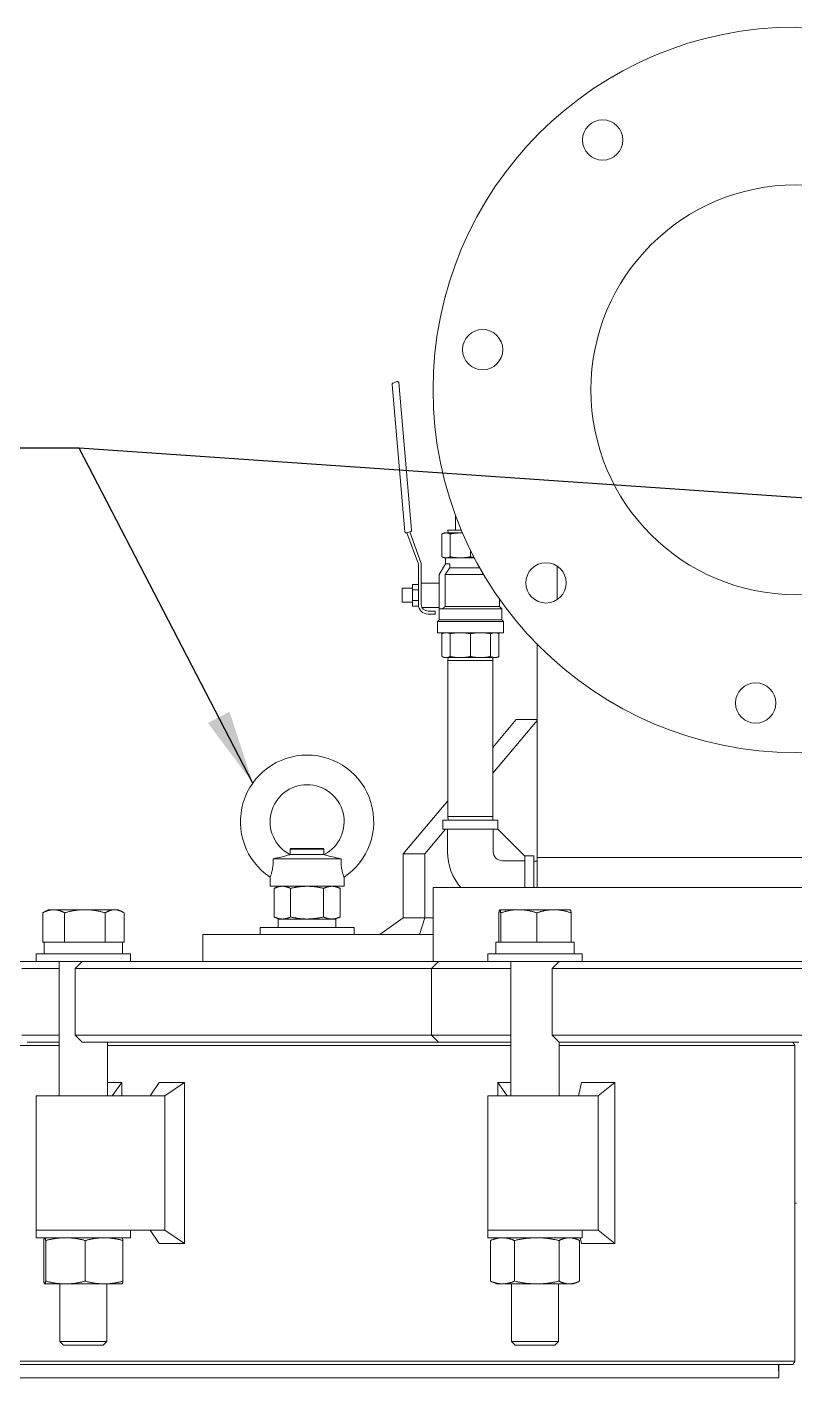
# Model space of a CAD drawing. Header units: inches. Extents: x 17 to 469, y 7 to 301.
# Drawn here: x 210.36 to 224.65, y 129.03 to 154.16 of the extents above; entities that cross this region are included whole.
import ezdxf

# ---------------------------------------------------------------- set-up
doc = ezdxf.new("R2010")
doc.units = ezdxf.units.IN
doc.header["$LTSCALE"] = 14
doc.header["$MEASUREMENT"] = 0
doc.layers.add('Symbol (ANSI)', color=7, linetype='Continuous', lineweight=25)
doc.layers.add('Visible (ANSI)', color=7, linetype='Continuous', lineweight=50)
doc.styles.add('MEMCOR Medium', font='arial.ttf')
doc.dimstyles.new('Default (ANSI)$7', dxfattribs={"dimscale": 14, "dimtxt": 0.15, "dimasz": 0.098425, "dimexe": 0.125, "dimexo": 0.0625, "dimgap": 0.031496, "dimtad": 0, "dimtih": 1, "dimtoh": 1, "dimdec": 4, "dimrnd": 1e-08, "dimzin": 3, "dimdsep": 46, "dimlunit": 5, "dimtxsty": 'MEMCOR Medium', "dimcen": 0.09, "dimdle": 0.393701, "dimclrd": 256, "dimclre": 256, "dimclrt": 256, "dimadec": 0, "dimazin": 1, "dimtfac": 0.8, "dimtofl": 0, "dimtmove": 0, "dimatfit": 3, "dimfxl": 1, "dimfrac": 1, "dimtolj": 1, "dimtzin": 4, "dimlwd": -1, "dimlwe": -1, "dimarcsym": 0})

msp = doc.modelspace()

# ---------------------------------------------------------------- linework, layer by layer
at = {"layer": 'Visible (ANSI)', "linetype": 'Continuous', "lineweight": 18}
for p, q in [((217.243513, 147.566288), (217.16163, 147.536485)), ((217.147971, 147.515044), (217.38826, 144.768529)), ((217.511744, 144.801971), (217.271455, 147.548487)), ((218.331335, 145.069064), (218.331335, 144.805116)), ((218.4355, 144.805116), (218.188274, 144.805116)), ((218.189965, 144.751005), (218.188274, 144.805116)), ((217.416202, 144.750728), (217.498085, 144.780531)), ((217.638194, 144.172427), (217.426363, 144.754426)), ((217.477409, 144.773005), (217.692515, 144.182005)), ((218.116926, 144.751005), (218.076554, 144.732179)), ((218.076554, 144.732179), (218.076554, 144.305831)), ((218.154225, 144.751005), (218.116926, 144.751005)), ((218.419411, 144.751005), (218.154225, 144.751005)), ((218.231896, 144.732179), (218.231896, 144.305831)), ((218.458457, 144.751005), (218.419411, 144.751005)), ((218.116926, 144.287005), (218.076554, 144.305831)), ((218.606926, 144.42888), (218.606926, 144.305831)), ((217.638194, 143.420505), (217.638194, 144.172427)), ((217.692515, 144.182005), (217.692515, 143.591005)), ((218.025051, 143.975426), (218.141426, 144.176993)), ((218.116926, 144.287005), (218.154225, 144.287005)), ((218.141426, 144.176993), (218.141426, 144.287005)), ((218.141426, 144.176993), (218.220891, 144.176993)), ((218.154225, 144.287005), (218.419411, 144.287005)), ((218.220891, 144.176993), (218.220891, 144.101405)), ((218.779747, 144.101405), (218.220891, 144.101405)), ((218.419411, 144.287005), (218.678984, 144.287005)), ((220.223284, 144.131737), (220.223284, 143.511674)), ((217.529551, 143.791923), (217.638194, 143.791923)), ((217.529551, 143.791923), (217.529551, 143.691464)), ((217.692515, 143.817205), (218.025051, 143.817205)), ((218.025051, 143.338075), (218.025051, 143.975426)), ((218.135727, 143.975426), (218.135727, 143.381715)), ((218.852515, 143.975426), (218.135727, 143.975426)), ((217.339426, 143.460505), (217.339426, 143.721505)), ((217.339426, 143.721505), (217.529551, 143.721505)), ((217.529551, 143.691464), (217.638194, 143.691464)), ((217.529551, 143.691464), (217.529551, 143.490546)), ((217.692515, 143.591005), (217.692515, 143.420505)), ((217.339426, 143.460505), (217.529551, 143.460505)), ((217.529551, 143.490546), (217.638194, 143.490546)), ((217.529551, 143.490546), (217.529551, 143.390087)), ((217.529551, 143.390087), (217.640792, 143.390087)), ((217.705611, 143.364805), (218.025051, 143.364805)), ((217.817515, 143.295505), (217.950051, 143.295505)), ((217.950051, 143.295505), (217.950051, 143.241184)), ((218.086435, 143.338075), (218.025051, 143.338075)), ((218.025051, 143.131852), (218.025051, 143.338075)), ((219.188801, 143.338075), (218.086435, 143.338075)), ((219.14516, 143.381715), (218.135727, 143.381715)), ((219.14516, 143.381715), (219.14516, 143.523329)), ((219.14516, 143.381715), (219.188801, 143.338075)), ((219.188801, 143.131852), (219.188801, 143.338075)), ((217.950051, 143.241184), (217.817515, 143.241184)), ((218.025051, 143.131852), (217.994426, 143.101227)), ((219.219426, 143.101227), (217.994426, 143.101227)), ((217.994426, 142.895005), (217.994426, 143.101227)), ((219.188801, 143.131852), (218.025051, 143.131852)), ((219.188801, 143.131852), (219.219426, 143.101227)), ((219.219426, 142.895005), (219.219426, 143.101227)), ((219.219426, 142.895005), (217.994426, 142.895005)), ((218.116926, 142.895005), (218.076554, 142.876179)), ((218.076554, 142.449831), (218.076554, 142.876179)), ((218.231896, 142.449831), (218.231896, 142.876179)), ((218.606926, 142.449831), (218.606926, 142.876179)), ((218.981955, 142.449831), (218.981955, 142.876179)), ((219.096926, 142.895005), (219.137298, 142.876179)), ((219.137298, 142.449831), (219.137298, 142.876179)), ((219.848284, 138.714395), (219.848284, 142.681284)), ((218.116926, 142.431005), (218.076554, 142.449831)), ((218.116926, 142.431005), (218.154225, 142.431005)), ((218.154225, 142.431005), (218.419411, 142.431005)), ((218.189965, 142.431005), (218.188274, 142.376895)), ((218.188274, 142.376895), (219.025577, 142.376895)), ((218.188274, 142.376895), (218.188274, 139.476108)), ((218.419411, 142.431005), (218.794441, 142.431005)), ((218.794441, 142.431005), (219.059627, 142.431005)), ((219.023886, 142.431005), (219.025577, 142.376895)), ((219.025577, 142.376895), (219.025577, 139.476108)), ((219.059627, 142.431005), (219.096926, 142.431005)), ((219.096926, 142.431005), (219.137298, 142.449831)), ((219.460397, 141.276895), (219.025577, 140.761087)), ((219.848284, 141.276895), (219.460397, 141.276895)), ((219.025577, 140.282493), (219.848284, 141.258434)), ((218.188274, 139.767831), (217.352927, 138.776895)), ((219.119524, 139.407997), (218.094327, 139.407997)), ((218.094327, 139.237131), (218.094327, 139.407997)), ((218.188274, 139.476108), (219.025577, 139.476108)), ((218.190403, 139.407997), (218.188274, 139.476108)), ((219.023449, 139.407997), (219.025577, 139.476108)), ((219.119524, 139.237131), (219.119524, 139.407997)), ((217.756377, 138.776895), (218.144351, 139.237131)), ((219.11801, 139.237131), (218.094327, 139.237131)), ((218.17976, 138.817446), (218.17976, 139.237131)), ((219.032273, 138.817446), (219.032273, 139.237131)), ((219.11801, 139.237131), (219.11801, 139.238645)), ((219.11801, 139.238645), (219.618676, 138.737979)), ((215.88695, 138.766248), (215.248018, 138.766248)), ((215.267484, 138.876895), (215.254984, 138.864395)), ((215.879984, 138.864395), (215.254984, 138.864395)), ((215.254984, 138.766248), (215.254984, 138.864395)), ((215.267484, 138.876895), (215.867484, 138.876895)), ((215.867484, 138.876895), (215.879984, 138.864395)), ((215.879984, 138.766248), (215.879984, 138.864395)), ((217.352927, 137.589395), (217.352927, 138.776895)), ((217.352927, 138.776895), (217.756377, 138.776895)), ((217.756377, 138.776895), (217.756377, 137.589395)), ((216.199631, 138.687706), (214.935337, 138.687706)), ((219.617162, 138.652242), (219.197477, 138.652242)), ((219.788028, 138.739493), (219.617162, 138.739493)), ((219.618676, 138.737979), (219.617162, 138.737979)), ((219.617162, 138.737979), (219.617162, 138.151895)), ((219.788028, 138.739493), (219.788028, 138.151895)), ((219.788028, 138.643418), (219.848284, 138.645301)), ((219.848284, 138.714395), (229.473284, 138.714395)), ((219.848284, 138.714395), (219.848284, 138.151895)), ((219.848284, 138.714395), (229.473284, 138.714395)), ((214.878508, 138.175895), (214.878508, 138.345517)), ((216.25646, 138.175895), (216.25646, 138.345517)), ((216.25646, 138.175895), (214.878508, 138.175895)), ((215.036484, 138.175895), (214.954338, 138.13759)), ((214.954338, 137.6052), (214.954338, 138.13759)), ((215.260911, 137.6052), (215.260911, 138.13759)), ((215.874057, 137.6052), (215.874057, 138.13759)), ((216.098484, 138.175895), (216.18063, 138.13759)), ((216.18063, 137.6052), (216.18063, 138.13759)), ((217.910784, 138.151895), (231.410784, 138.151895)), ((217.910784, 138.151895), (217.910784, 136.776895)), ((210.647234, 137.136524), (210.647234, 137.681932)), ((210.747971, 137.740524), (210.664697, 137.692446)), ((210.850971, 137.740524), (210.747971, 137.740524)), ((211.433078, 137.740524), (210.850971, 137.740524)), ((211.054709, 137.136524), (211.054709, 137.681932)), ((211.986078, 137.740524), (211.433078, 137.740524)), ((211.811447, 137.136524), (211.811447, 137.681932)), ((212.059971, 137.740524), (211.986078, 137.740524)), ((212.059971, 137.740524), (212.143245, 137.692446)), ((212.160709, 137.136524), (212.160709, 137.681932)), ((215.036484, 137.566895), (214.954338, 137.6052)), ((215.030984, 137.566895), (216.103984, 137.566895)), ((215.030984, 137.566895), (215.030984, 137.410895)), ((216.098484, 137.566895), (216.18063, 137.6052)), ((216.103984, 137.566895), (216.103984, 137.410895)), ((216.92139, 137.276895), (217.352927, 137.589395)), ((217.352927, 137.589395), (217.756377, 137.589395)), ((217.661047, 137.276895), (217.756377, 137.589395)), ((217.756377, 137.589395), (217.910784, 137.589395)), ((219.136295, 137.136524), (219.136295, 137.681932)), ((219.152454, 137.740524), (219.151807, 137.740151)), ((219.1531, 137.740524), (219.152454, 137.740524)), ((219.505984, 137.740524), (219.1531, 137.740524)), ((219.169904, 137.136524), (219.169904, 137.681932)), ((220.161338, 137.740524), (219.505984, 137.740524)), ((219.842063, 137.136524), (219.842063, 137.681932)), ((220.464454, 137.740524), (220.161338, 137.740524)), ((220.464454, 137.740524), (220.4651, 137.740151)), ((220.480612, 137.136524), (220.480612, 137.681932)), ((213.629092, 137.276895), (213.707598, 137.276895)), ((213.629092, 137.276895), (213.629092, 136.776895)), ((214.514497, 137.276895), (213.707598, 137.276895)), ((214.514497, 137.276895), (215.204957, 137.276895)), ((214.692484, 137.410895), (216.442484, 137.410895)), ((214.692484, 137.276895), (214.692484, 137.410895)), ((217.910784, 137.276895), (215.204957, 137.276895)), ((216.442484, 137.276895), (216.442484, 137.410895)), ((210.850971, 137.136524), (210.647234, 137.136524)), ((210.674471, 137.13652), (212.133471, 137.13652)), ((210.674471, 137.13652), (210.674471, 136.91752)), ((210.747971, 137.136524), (210.747971, 137.13652)), ((211.054709, 137.136524), (210.850971, 137.136524)), ((211.433078, 137.136524), (211.054709, 137.136524)), ((211.811447, 137.136524), (211.433078, 137.136524)), ((211.986078, 137.136524), (211.811447, 137.136524)), ((212.160709, 137.136524), (211.986078, 137.136524)), ((212.059971, 137.136524), (212.059971, 137.13652)), ((212.133471, 137.13652), (212.133471, 136.91752)), ((219.078954, 137.13652), (220.537954, 137.13652)), ((219.078954, 137.13652), (219.078954, 136.91752)), ((219.1531, 137.136524), (219.136295, 137.136524)), ((219.152454, 137.136524), (219.152454, 137.13652)), ((219.169904, 137.136524), (219.1531, 137.136524)), ((219.505984, 137.136524), (219.169904, 137.136524)), ((219.842063, 137.136524), (219.505984, 137.136524)), ((220.161338, 137.136524), (219.842063, 137.136524)), ((220.480612, 137.136524), (220.161338, 137.136524)), ((220.464454, 137.136524), (220.464454, 137.13652)), ((220.537954, 137.13652), (220.537954, 136.91752)), ((210.159017, 136.776895), (210.355992, 136.776895)), ((210.355992, 136.776895), (210.528919, 136.776895)), ((210.528971, 136.776895), (210.528919, 136.776895)), ((212.278971, 136.91752), (210.528971, 136.91752)), ((210.528971, 136.91752), (210.528971, 136.776895)), ((210.528971, 136.776895), (211.384727, 136.776895)), ((210.956471, 136.776895), (210.956471, 134.276895)), ((211.384727, 136.776895), (211.254727, 136.646895)), ((211.384727, 136.776895), (211.423223, 136.776895)), ((211.423223, 136.776895), (211.639308, 136.776895)), ((211.639308, 136.776895), (212.835747, 136.776895)), ((212.278971, 136.91752), (212.278971, 136.776895)), ((213.557043, 136.776895), (212.835747, 136.776895)), ((214.380813, 136.776895), (213.557043, 136.776895)), ((214.380813, 136.776895), (217.944866, 136.776895)), ((218.012603, 136.776895), (217.882603, 136.646895)), ((218.012603, 136.776895), (217.944866, 136.776895)), ((218.012603, 136.776895), (218.612623, 136.776895)), ((218.612623, 136.776895), (218.891251, 136.776895)), ((218.891251, 136.776895), (219.042685, 136.776895)), ((220.683454, 136.91752), (218.933454, 136.91752)), ((218.933454, 136.91752), (218.933454, 136.776895)), ((219.042758, 136.776895), (219.042685, 136.776895)), ((219.042758, 136.776895), (220.255663, 136.776895)), ((219.360954, 136.776895), (219.360954, 134.276895)), ((220.255663, 136.776895), (220.125663, 136.646895)), ((220.255663, 136.776895), (220.349116, 136.776895)), ((220.349116, 136.776895), (220.634738, 136.776895)), ((220.634738, 136.776895), (221.65481, 136.776895)), ((220.683454, 136.91752), (220.683454, 136.776895)), ((221.918822, 136.776895), (221.65481, 136.776895)), ((222.603077, 136.776895), (221.918822, 136.776895)), ((222.603077, 136.776895), (222.979392, 136.776895)), ((222.979392, 136.776895), (226.342176, 136.776895)), ((210.620843, 136.646895), (210.260578, 136.646895)), ((210.620843, 136.646895), (210.956471, 136.646895)), ((211.334927, 136.646895), (211.254727, 136.646895)), ((211.254727, 136.646895), (211.254727, 135.406895)), ((211.552453, 136.646895), (211.334927, 136.646895)), ((212.927671, 136.646895), (211.552453, 136.646895)), ((212.927671, 136.646895), (213.648966, 136.646895)), ((213.648966, 136.646895), (214.302753, 136.646895)), ((217.882603, 136.646895), (214.302753, 136.646895)), ((218.572281, 136.646895), (217.882603, 136.646895)), ((217.882603, 136.646895), (217.882603, 135.406895)), ((218.852768, 136.646895), (218.572281, 136.646895)), ((219.168256, 136.646895), (218.852768, 136.646895)), ((219.168256, 136.646895), (219.360954, 136.646895)), ((220.320357, 136.646895), (220.125663, 136.646895)), ((220.125663, 136.646895), (220.125663, 135.406895)), ((220.607884, 136.646895), (220.320357, 136.646895)), ((221.78038, 136.646895), (220.607884, 136.646895)), ((221.78038, 136.646895), (222.044393, 136.646895)), ((222.044393, 136.646895), (222.587452, 136.646895)), ((226.734116, 136.646895), (222.587452, 136.646895)), ((210.260578, 135.406895), (210.620843, 135.406895)), ((210.528919, 135.276895), (210.355992, 135.276895)), ((210.528919, 135.276895), (210.956471, 135.276895)), ((210.956471, 135.406895), (210.620843, 135.406895)), ((211.254727, 135.406895), (211.334927, 135.406895)), ((211.384727, 135.276895), (211.254727, 135.406895)), ((211.334927, 135.406895), (211.552453, 135.406895)), ((211.423223, 135.276895), (211.384727, 135.276895)), ((211.639308, 135.276895), (211.423223, 135.276895)), ((211.552453, 135.406895), (212.927671, 135.406895)), ((212.835747, 135.276895), (211.639308, 135.276895)), ((211.851471, 135.276895), (211.851471, 134.276895)), ((212.835747, 135.276895), (213.557043, 135.276895)), ((213.648966, 135.406895), (212.927671, 135.406895)), ((213.557043, 135.276895), (214.117947, 135.276895)), ((214.302753, 135.406895), (213.648966, 135.406895)), ((214.117947, 135.276895), (218.012603, 135.276895)), ((214.302753, 135.406895), (217.882603, 135.406895)), ((217.882603, 135.406895), (218.572281, 135.406895)), ((218.012603, 135.276895), (217.882603, 135.406895)), ((218.612623, 135.276895), (218.012603, 135.276895)), ((218.572281, 135.406895), (218.852768, 135.406895)), ((218.891251, 135.276895), (218.612623, 135.276895)), ((218.852768, 135.406895), (219.168256, 135.406895)), ((219.042685, 135.276895), (218.891251, 135.276895)), ((219.042685, 135.276895), (219.360954, 135.276895)), ((219.360954, 135.406895), (219.168256, 135.406895)), ((220.125663, 135.406895), (220.320357, 135.406895)), ((220.255663, 135.276895), (220.125663, 135.406895)), ((220.349116, 135.276895), (220.255663, 135.276895)), ((220.255954, 135.276895), (220.255954, 134.276895)), ((220.320357, 135.406895), (220.607884, 135.406895)), ((220.634738, 135.276895), (220.349116, 135.276895)), ((220.607884, 135.406895), (221.78038, 135.406895)), ((221.65481, 135.276895), (220.634738, 135.276895)), ((221.65481, 135.276895), (221.918822, 135.276895)), ((222.044393, 135.406895), (221.78038, 135.406895)), ((221.918822, 135.276895), (222.31765, 135.276895)), ((222.587452, 135.406895), (222.044393, 135.406895)), ((222.31765, 135.276895), (224.606497, 135.276895)), ((222.587452, 135.406895), (226.734116, 135.406895)), ((224.715071, 135.276895), (224.606497, 135.276895)), ((210.956471, 135.214395), (207.410572, 135.214395)), ((219.360954, 135.214395), (211.851471, 135.214395)), ((224.64573, 135.214395), (220.255954, 135.214395)), ((224.64573, 129.339395), (224.64573, 135.214395)), ((211.851471, 134.526628), (212.119515, 134.526628)), ((212.119515, 134.526628), (211.937906, 134.276895)), ((212.119515, 134.526628), (212.119515, 134.276895)), ((212.816528, 134.526628), (212.645013, 134.276895)), ((212.816528, 134.526628), (213.284303, 134.526628)), ((213.284303, 134.526628), (212.920604, 134.276895)), ((213.284303, 131.527162), (213.284303, 134.526628)), ((219.119193, 134.526628), (219.119193, 134.276895)), ((219.119193, 134.526628), (219.360954, 134.526628)), ((219.119193, 134.526628), (219.291928, 134.276895)), ((220.673992, 134.526628), (220.61626, 134.276895)), ((220.673992, 134.526628), (221.292009, 134.526628)), ((221.292009, 134.526628), (220.982298, 134.276895)), ((221.292009, 131.527162), (221.292009, 134.526628)), ((210.528971, 134.276895), (212.02269, 134.276895)), ((210.528971, 131.776895), (210.528971, 134.276895)), ((212.02269, 134.276895), (212.920604, 134.276895)), ((212.920604, 131.776895), (212.920604, 134.276895)), ((218.933454, 134.276895), (220.653639, 134.276895)), ((218.933454, 131.776895), (218.933454, 134.276895)), ((220.653639, 134.276895), (220.982298, 134.276895)), ((220.982298, 131.776895), (220.982298, 134.276895)), ((224.675838, 132.276895), (224.64573, 132.276895)), ((212.02269, 131.776895), (210.528971, 131.776895)), ((212.02269, 131.776895), (210.528971, 131.776895)), ((210.528971, 131.63627), (210.528971, 131.776895)), ((212.920604, 131.776895), (212.02269, 131.776895)), ((212.278971, 131.63627), (212.278971, 131.776895)), ((212.816528, 131.527162), (212.645013, 131.776895)), ((213.284303, 131.527162), (212.920604, 131.776895)), ((220.653639, 131.776895), (218.933454, 131.776895)), ((220.653639, 131.776895), (218.933454, 131.776895)), ((218.933454, 131.63627), (218.933454, 131.776895)), ((220.982298, 131.776895), (220.653639, 131.776895)), ((220.683454, 131.63627), (220.683454, 131.776895)), ((221.292009, 131.527162), (220.982298, 131.776895)), ((210.528971, 131.63627), (212.278971, 131.63627)), ((210.667261, 130.829137), (210.667261, 131.584403)), ((210.684971, 131.63627), (210.684262, 131.63594)), ((210.704098, 130.829137), (210.704098, 131.584403)), ((211.440808, 130.829137), (211.440808, 131.584403)), ((212.122971, 131.63627), (212.12368, 131.63594)), ((212.140682, 130.829137), (212.140682, 131.584403)), ((213.284303, 131.527162), (212.816528, 131.527162)), ((218.933454, 131.63627), (220.683454, 131.63627)), ((218.979042, 130.829137), (218.979042, 131.584403)), ((219.089454, 131.63627), (218.998183, 131.59371)), ((219.425649, 130.829137), (219.425649, 131.584403)), ((220.255062, 130.829137), (220.255062, 131.584403)), ((220.527454, 131.63627), (220.618725, 131.59371)), ((220.637866, 130.829137), (220.637866, 131.584403)), ((220.673992, 131.527162), (220.648769, 131.63627)), ((221.292009, 131.527162), (220.673992, 131.527162)), ((210.684971, 130.77727), (210.684262, 130.777601)), ((210.684971, 130.77727), (210.685679, 130.77727)), ((210.685679, 130.77727), (211.072453, 130.77727)), ((210.966471, 130.77727), (210.966471, 129.702635)), ((211.072453, 130.77727), (211.790745, 130.77727)), ((211.790745, 130.77727), (212.122971, 130.77727)), ((211.841471, 130.77727), (211.841471, 129.702635)), ((212.122971, 130.77727), (212.12368, 130.777601)), ((219.089454, 130.77727), (218.998183, 130.81983)), ((219.089454, 130.77727), (219.202346, 130.77727)), ((219.202346, 130.77727), (219.840355, 130.77727)), ((219.370954, 130.77727), (219.370954, 129.702635)), ((219.840355, 130.77727), (220.446464, 130.77727)), ((220.245954, 130.77727), (220.245954, 129.702635)), ((220.446464, 130.77727), (220.527454, 130.77727)), ((220.527454, 130.77727), (220.618725, 130.81983)), ((210.966471, 129.702635), (211.841471, 129.702635)), ((211.034632, 129.63652), (210.966471, 129.702635)), ((211.77331, 129.63652), (211.034632, 129.63652)), ((211.77331, 129.63652), (211.841471, 129.702635)), ((219.370954, 129.702635), (220.245954, 129.702635)), ((219.439115, 129.63652), (219.370954, 129.702635)), ((220.177793, 129.63652), (219.439115, 129.63652)), ((220.177793, 129.63652), (220.245954, 129.702635)), ((207.410572, 129.339395), (224.64573, 129.339395)), ((224.606497, 129.276895), (207.473072, 129.276895)), ((224.344736, 129.026895), (224.339948, 129.276895)), ((224.344736, 129.276895), (224.344736, 129.026895)), ((224.344736, 129.026895), (208.160469, 129.026895))]:
    msp.add_line(p, q, dxfattribs=at)
for centre, radius in [((224.660784, 147.414395), 6.75), ((221.068095, 152.062858), 0.375), ((224.660784, 147.414395), 3.8125), ((218.833409, 148.16094), 0.375), ((220.012321, 143.821706), 0.375), ((223.914239, 141.58702), 0.375)]:
    msp.add_circle(centre, radius, dxfattribs=at)
for centre, radius, start, end in [((217.250654, 147.546667), 0.02088, 5, 110), ((217.168771, 147.516864), 0.02088, 110, 185), ((217.490943, 144.800152), 0.02088, 290, 5), ((217.40906, 144.770349), 0.02088, 185, 290), ((217.817515, 143.420505), 0.179321, 180, 270), ((217.817515, 143.420505), 0.125, 180, 270), ((215.567484, 139.376682), 1.240157, 303.7489886, 236.2510114), ((215.567484, 139.376682), 0.688976, 297.6249219, 242.3750781), ((219.197477, 138.817446), 1.017717, 180, 220.8412312), ((219.197477, 138.817446), 0.165204, 180, 270)]:
    msp.add_arc(centre, radius, start, end, dxfattribs=at)
for points, weights in [([(218.154225, 144.751005), (218.116926, 144.751005), (218.076554, 144.732179)], [1, 1.0562990584, 1.07162109099]), ([(218.231896, 144.732179), (218.191524, 144.751005), (218.154225, 144.751005)], [1.07162109099, 1.0562990584, 1]), ([(218.419411, 144.751005), (218.329363, 144.751005), (218.231896, 144.732179)], [1, 1.0562990584, 1.07162109099]), ([(218.458829, 144.750141), (218.439083, 144.751005), (218.419411, 144.751005)], [1.02176710776, 1.01178066877, 1]), ([(218.076554, 144.305831), (218.116926, 144.287005), (218.154225, 144.287005)], [1.07162109099, 1.0562990584, 1]), ([(218.154225, 144.287005), (218.191524, 144.287005), (218.231896, 144.305831)], [1, 1.0562990584, 1.07162109099]), ([(218.231896, 144.305831), (218.329363, 144.287005), (218.419411, 144.287005)], [1.07162109099, 1.0562990584, 1]), ([(218.419411, 144.287005), (218.509459, 144.287005), (218.606926, 144.305831)], [1, 1.0562990584, 1.07162109099]), ([(218.606926, 144.305831), (218.641683, 144.299118), (218.674895, 144.294838)], [1.07162109099, 1.06610643395, 1.05528360857]), ([(218.220891, 144.101405), (218.181395, 144.044673), (218.135727, 143.975426)], [1, 1.00361912604, 1]), ([(218.135727, 143.381715), (218.112041, 143.36098), (218.086435, 143.338075)], [1.00000480453, 1.0009720909, 1]), ([(218.154225, 142.895005), (218.116926, 142.895005), (218.076554, 142.876179)], [1, 1.04927042368, 1.05740736242]), ([(218.231896, 142.876179), (218.191524, 142.895005), (218.154225, 142.895005)], [1.05740736242, 1.04927042368, 1]), ([(218.419411, 142.895005), (218.329363, 142.895005), (218.231896, 142.876179)], [1, 1.04927042368, 1.05740736242]), ([(218.606926, 142.876179), (218.509459, 142.895005), (218.419411, 142.895005)], [1.05740736242, 1.04927042368, 1]), ([(218.794441, 142.895005), (218.704393, 142.895005), (218.606926, 142.876179)], [1, 1.04927042368, 1.05740736242]), ([(218.981955, 142.876179), (218.884488, 142.895005), (218.794441, 142.895005)], [1.05740736242, 1.04927042368, 1]), ([(219.059627, 142.895005), (219.022328, 142.895005), (218.981955, 142.876179)], [1, 1.04927042368, 1.05740736242]), ([(219.137298, 142.876179), (219.096926, 142.895005), (219.059627, 142.895005)], [1.05740736242, 1.04927042368, 1]), ([(218.076554, 142.449831), (218.116926, 142.431005), (218.154225, 142.431005)], [1.05740736242, 1.04927042368, 1]), ([(218.154225, 142.431005), (218.191524, 142.431005), (218.231896, 142.449831)], [1, 1.04927042368, 1.05740736242]), ([(218.231896, 142.449831), (218.329363, 142.431005), (218.419411, 142.431005)], [1.05740736242, 1.04927042368, 1]), ([(218.419411, 142.431005), (218.509459, 142.431005), (218.606926, 142.449831)], [1, 1.04927042368, 1.05740736242]), ([(218.606926, 142.449831), (218.704393, 142.431005), (218.794441, 142.431005)], [1.05740736242, 1.04927042368, 1]), ([(218.794441, 142.431005), (218.884488, 142.431005), (218.981955, 142.449831)], [1, 1.04927042368, 1.05740736242]), ([(218.981955, 142.449831), (219.022328, 142.431005), (219.059627, 142.431005)], [1.05740736242, 1.04927042368, 1]), ([(219.059627, 142.431005), (219.096926, 142.431005), (219.137298, 142.449831)], [1, 1.04927042368, 1.05740736242]), ([(215.107624, 138.175895), (215.036484, 138.175895), (214.954338, 138.13759)], [1, 1.0379548493, 1]), ([(215.260911, 138.13759), (215.178765, 138.175895), (215.107624, 138.175895)], [1, 1.0379548493, 1]), ([(215.567484, 138.175895), (215.425203, 138.175895), (215.260911, 138.13759)], [1, 1.0379548493, 1]), ([(215.874057, 138.13759), (215.709765, 138.175895), (215.567484, 138.175895)], [1, 1.0379548493, 1]), ([(216.027343, 138.175895), (215.956203, 138.175895), (215.874057, 138.13759)], [1, 1.0379548493, 1]), ([(216.18063, 138.13759), (216.098484, 138.175895), (216.027343, 138.175895)], [1, 1.0379548493, 1]), ([(210.850971, 137.740524), (210.756416, 137.740524), (210.647234, 137.681932)], [1, 1.0379548493, 1]), ([(210.647234, 137.681932), (210.656072, 137.687466), (210.664697, 137.692446)], [1, 1.00346535316, 1.00629791907]), ([(211.054709, 137.681932), (210.945526, 137.740524), (210.850971, 137.740524)], [1, 1.0379548493, 1]), ([(211.433078, 137.740524), (211.257476, 137.740524), (211.054709, 137.681932)], [1, 1.0379548493, 1]), ([(211.811447, 137.681932), (211.608679, 137.740524), (211.433078, 137.740524)], [1, 1.0379548493, 1]), ([(211.986078, 137.740524), (211.905031, 137.740524), (211.811447, 137.681932)], [1, 1.0379548493, 1]), ([(212.160709, 137.681932), (212.067124, 137.740524), (211.986078, 137.740524)], [1, 1.0379548493, 1]), ([(214.954338, 137.6052), (215.036484, 137.566895), (215.107624, 137.566895)], [1, 1.0379548493, 1]), ([(215.107624, 137.566895), (215.178765, 137.566895), (215.260911, 137.6052)], [1, 1.0379548493, 1]), ([(215.260911, 137.6052), (215.425203, 137.566895), (215.567484, 137.566895)], [1, 1.0379548493, 1]), ([(215.567484, 137.566895), (215.709765, 137.566895), (215.874057, 137.6052)], [1, 1.0379548493, 1]), ([(215.874057, 137.6052), (215.956203, 137.566895), (216.027343, 137.566895)], [1, 1.0379548493, 1]), ([(216.027343, 137.566895), (216.098484, 137.566895), (216.18063, 137.6052)], [1, 1.0379548493, 1]), ([(219.1531, 137.740524), (219.145301, 137.740524), (219.136295, 137.681932)], [1, 1.0379548493, 1]), ([(219.169904, 137.681932), (219.160899, 137.740524), (219.1531, 137.740524)], [1, 1.0379548493, 1]), ([(219.505984, 137.740524), (219.350009, 137.740524), (219.169904, 137.681932)], [1, 1.0379548493, 1]), ([(219.842063, 137.681932), (219.661959, 137.740524), (219.505984, 137.740524)], [1, 1.0379548493, 1]), ([(220.161338, 137.740524), (220.013162, 137.740524), (219.842063, 137.681932)], [1, 1.0379548493, 1]), ([(220.480612, 137.681932), (220.309514, 137.740524), (220.161338, 137.740524)], [1, 1.0379548493, 1]), ([(220.4651, 137.740151), (220.472303, 137.735992), (220.480612, 137.681932)], [1.00559007881, 1.03491660113, 1]), ([(210.685679, 131.63627), (210.677131, 131.63627), (210.667261, 131.584403)], [1, 1.0379548493, 1]), ([(210.704098, 131.584403), (210.694227, 131.63627), (210.685679, 131.63627)], [1, 1.0379548493, 1]), ([(211.072453, 131.63627), (210.901499, 131.63627), (210.704098, 131.584403)], [1, 1.0379548493, 1]), ([(211.440808, 131.584403), (211.243407, 131.63627), (211.072453, 131.63627)], [1, 1.0379548493, 1]), ([(211.790745, 131.63627), (211.628339, 131.63627), (211.440808, 131.584403)], [1, 1.0379548493, 1]), ([(212.140682, 131.584403), (211.953151, 131.63627), (211.790745, 131.63627)], [1, 1.0379548493, 1]), ([(212.12368, 131.63594), (212.131575, 131.632258), (212.140682, 131.584403)], [1.00559007881, 1.03491660113, 1]), ([(219.202346, 131.63627), (219.09871, 131.63627), (218.979042, 131.584403)], [1, 1.0379548493, 1]), ([(218.979042, 131.584403), (218.988729, 131.589301), (218.998183, 131.59371)], [1, 1.00346535316, 1.00629791907]), ([(219.425649, 131.584403), (219.305981, 131.63627), (219.202346, 131.63627)], [1, 1.0379548493, 1]), ([(219.840355, 131.63627), (219.64789, 131.63627), (219.425649, 131.584403)], [1, 1.0379548493, 1]), ([(220.255062, 131.584403), (220.032821, 131.63627), (219.840355, 131.63627)], [1, 1.0379548493, 1]), ([(220.446464, 131.63627), (220.357634, 131.63627), (220.255062, 131.584403)], [1, 1.0379548493, 1]), ([(220.637866, 131.584403), (220.535294, 131.63627), (220.446464, 131.63627)], [1, 1.0379548493, 1]), ([(210.667261, 130.829137), (210.677131, 130.77727), (210.685679, 130.77727)], [1, 1.0379548493, 1]), ([(210.685679, 130.77727), (210.694227, 130.77727), (210.704098, 130.829137)], [1, 1.0379548493, 1]), ([(210.704098, 130.829137), (210.901499, 130.77727), (211.072453, 130.77727)], [1, 1.0379548493, 1]), ([(211.072453, 130.77727), (211.243407, 130.77727), (211.440808, 130.829137)], [1, 1.0379548493, 1]), ([(211.440808, 130.829137), (211.628339, 130.77727), (211.790745, 130.77727)], [1, 1.0379548493, 1]), ([(211.790745, 130.77727), (211.953151, 130.77727), (212.140682, 130.829137)], [1, 1.0379548493, 1]), ([(212.140682, 130.829137), (212.131575, 130.781282), (212.12368, 130.777601)], [1, 1.03491660113, 1.00559007881]), ([(218.998183, 130.81983), (218.988729, 130.824239), (218.979042, 130.829137)], [1.00629791907, 1.00346535316, 1]), ([(218.979042, 130.829137), (219.09871, 130.77727), (219.202346, 130.77727)], [1, 1.0379548493, 1]), ([(219.202346, 130.77727), (219.305981, 130.77727), (219.425649, 130.829137)], [1, 1.0379548493, 1]), ([(219.425649, 130.829137), (219.64789, 130.77727), (219.840355, 130.77727)], [1, 1.0379548493, 1]), ([(219.840355, 130.77727), (220.032821, 130.77727), (220.255062, 130.829137)], [1, 1.0379548493, 1]), ([(220.255062, 130.829137), (220.357634, 130.77727), (220.446464, 130.77727)], [1, 1.0379548493, 1]), ([(220.446464, 130.77727), (220.535294, 130.77727), (220.637866, 130.829137)], [1, 1.0379548493, 1])]:
    msp.add_rational_spline(points, weights, degree=2, dxfattribs=at)
for points, knots in [([(215.248018, 138.766248), (215.248018, 138.766248), (215.24533, 138.765277), (215.232786, 138.760982), (215.220942, 138.75706), (215.186492, 138.746637), (215.162218, 138.739837), (215.099809, 138.723735), (215.05895, 138.714101), (214.990147, 138.699013), (214.962873, 138.693283), (214.935337, 138.687706)], [1.392315176, 1.392315176, 1.392315176, 1.392315176, 1.5581507, 1.5581507, 1.784784336, 1.784784336, 2.067531016, 2.067531016, 2.443441479, 2.443441479, 2.67734182, 2.67734182, 2.67734182, 2.67734182]), ([(216.199631, 138.687706), (216.168909, 138.693929), (216.138508, 138.700343), (216.05932, 138.717884), (216.01399, 138.728916), (215.951366, 138.745758), (215.928596, 138.752515), (215.899142, 138.761929), (215.890677, 138.764929), (215.887272, 138.766133), (215.88695, 138.766248), (215.88695, 138.766248)], [0.147711926, 0.147711926, 0.147711926, 0.147711926, 0.386958294, 0.386958294, 0.796282582, 0.796282582, 1.092119451, 1.092119451, 1.334889632, 1.334889632, 1.392315176, 1.392315176, 1.392315176, 1.392315176]), ([(214.935337, 138.687706), (214.936952, 138.639281), (214.935761, 138.590399), (214.926083, 138.505253), (214.919573, 138.47327), (214.90613, 138.420306), (214.898819, 138.398227), (214.886631, 138.364709), (214.881967, 138.353694), (214.878956, 138.34656), (214.87852, 138.345512), (214.878523, 138.345511)], [0, 0, 0, 0, 0.370297257, 0.370297257, 0.678851509, 0.678851509, 0.993897876, 0.993897876, 1.309972792, 1.309972792, 1.441396402, 1.441396402, 1.441396402, 1.441396402]), ([(216.256444, 138.345511), (216.25644, 138.345509), (216.255512, 138.347705), (216.250603, 138.359512), (216.245036, 138.373059), (216.231807, 138.411451), (216.224451, 138.435508), (216.211508, 138.492449), (216.206283, 138.524038), (216.198962, 138.600121), (216.198178, 138.644151), (216.199631, 138.687706)], [1.441396402, 1.441396402, 1.441396402, 1.441396402, 1.631880124, 1.631880124, 1.953659157, 1.953659157, 2.268991069, 2.268991069, 2.585055973, 2.585055973, 2.981809184, 2.981809184, 2.981809184, 2.981809184])]:
    msp.add_open_spline(points, degree=3, knots=knots, dxfattribs=at)
for points in [[(224.64573, 135.214395), (224.632609, 135.235222), (224.619531, 135.256055), (224.606497, 135.276895)], [(224.606497, 129.276895), (224.619531, 129.297735), (224.632609, 129.318568), (224.64573, 129.339395)]]:
    msp.add_open_spline(points, degree=3, dxfattribs=at)

# ---------------------------------------------------------------- leaders
at = {"layer": 'Symbol (ANSI)', "annotation_type": 0, "has_hookline": 1, "hookline_direction": 1, "text_width": 19.682129}
msp.add_leader([(214.557282, 140.096045), (211.325993, 146.328068), (208.10016, 146.328068)], dimstyle='Default (ANSI)$7', override={"dimtad": 0}, dxfattribs=at)
at = {"layer": 'Symbol (ANSI)'}
msp.add_leader([(232.994906, 140.318393), (229.896185, 145.047298), (211.325993, 146.328068)], dimstyle='Default (ANSI)$7', override={"dimtad": 0}, dxfattribs=at)

doc.saveas('drawing.dxf')
